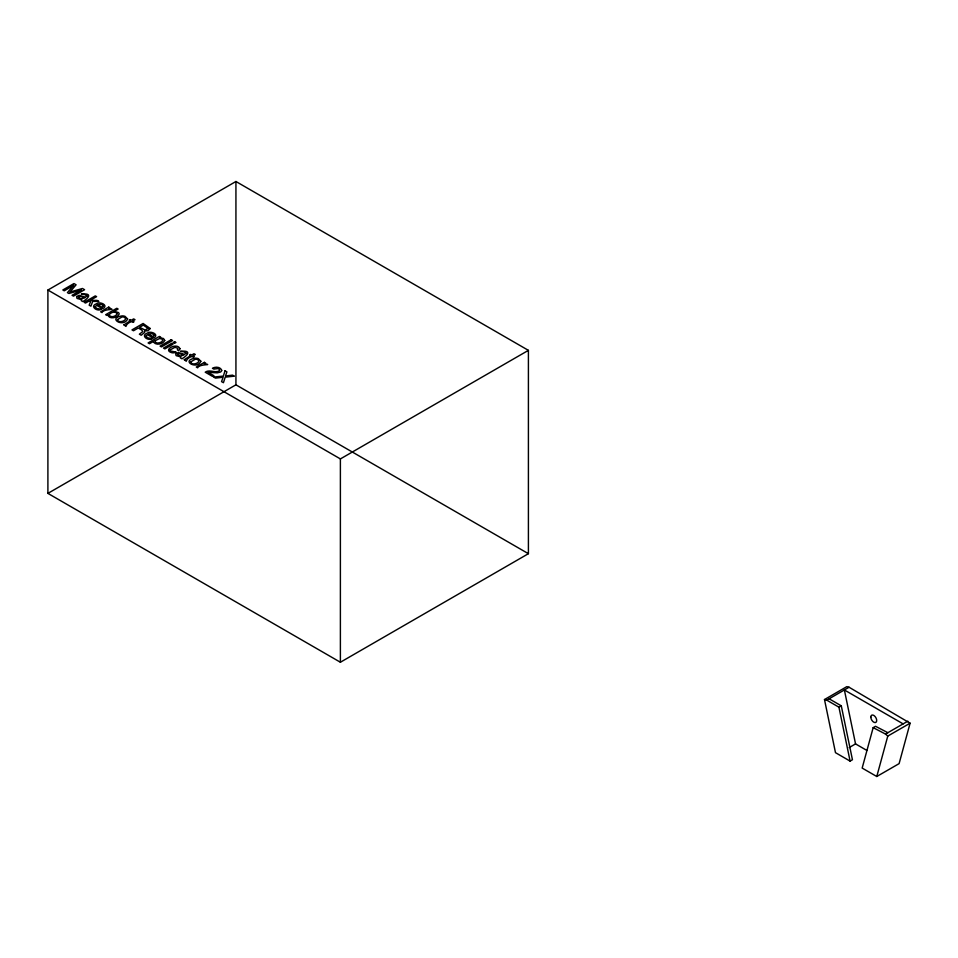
<?xml version="1.0" encoding="UTF-8"?>
<svg xmlns="http://www.w3.org/2000/svg" width="958" height="958" viewBox="0 0 958 958"><rect width="100%" height="100%" fill="white"/><g stroke="black" fill="none" stroke-linecap="round" stroke-linejoin="round"><path stroke-width="1.44" d="M887.862 732.702L875.516 726.284L873.169 727.649L862.164 768.077L876.774 776.507L899.107 763.622L910.1 723.194L849.075 687.245L846.812 686.646L824.491 699.544L835.484 752.665L850.093 761.107L852.44 759.742L841.28 705.818L829.101 698.789M876.774 776.507L887.779 736.079L910.1 723.194M47.9 290.046L235.931 181.493L528.409 350.353L528.409 553.688L340.389 662.241L47.9 493.382L47.9 290.046L340.389 458.918L528.409 350.353M47.9 493.382L235.931 384.817L528.409 553.688M824.491 699.544L826.754 700.142L849.075 687.245M826.754 700.142L838.933 707.172L841.28 705.818M849.183 747.575L855.542 743.899L866.846 750.425M873.169 727.649L885.503 734.056L907.837 721.17M903.131 723.889L844.381 689.964L855.542 743.899M885.503 734.056L887.779 736.079M838.933 707.172L850.093 761.107M340.389 458.918L340.389 662.241M235.931 181.493L235.931 384.817M179.972 348.748L178.715 350.676L177.386 349.909L177.889 348.329L174.943 347.311L170.117 349.886A2.359 1.365 0 0 0 170.452 350.975L176.2 352.125L174.404 352.7A3.94 2.275 0 0 1 171.901 352.736C161.962 350.017 177.338 341.994 179.972 348.748M123.965 324.87L125.941 326.415C126.468 324.918 127.51 322.846 131.641 321.637L132.934 322.379L134.048 321.744L132.755 320.99L135.018 319.685L133.641 318.894L131.378 320.2L130.276 319.565L129.162 320.2L130.264 320.834L123.965 324.87M184.295 359.693L186.259 361.25C186.786 359.741 187.828 357.681 191.959 356.46L193.253 357.202L194.366 356.568L193.073 355.813L195.336 354.508L193.959 353.718L191.696 355.023L190.606 354.388L189.492 355.035L190.582 355.669L184.295 359.693M95.201 306.776L96.686 308.452L101.344 309.278C97.201 312.069 89.393 306.153 96.411 303.794C99.931 300.896 109.344 305.602 102.542 308.727L96.59 305.303L95.201 306.776M146.035 336.126L147.532 337.803L152.19 338.641C148.047 341.431 140.239 335.504 147.257 333.144C150.777 330.247 160.178 334.953 153.376 338.078L147.436 334.653L146.035 336.126M86.998 296.046L85.37 297.172L79.143 295.315L76.58 296.549L77.011 298.429L81.765 299.674L81.286 300.692L82.843 301.578C87.98 298.585 93.489 292.789 81.262 294.118L84.843 294.597L86.998 296.046M186.103 353.251L184.475 354.388L178.248 352.532L175.685 353.765L176.104 355.646L180.87 356.891L180.391 357.909L181.948 358.795C187.085 355.801 192.594 350.005 180.367 351.335L183.948 351.814L186.103 353.251M117.535 319.553C117.966 324.307 129.45 319.864 124.121 317.182A2.623 1.509 0 0 0 121.989 316.978L117.535 319.553M190.786 361.849C191.217 366.603 202.689 362.148 197.372 359.466A2.623 1.509 0 0 0 195.24 359.274L190.786 361.849M150.226 328.522L147.903 330.761L144.682 330.929L144.658 332.378L141.209 335.24L139.365 334.174L142.862 331.552L141.676 329.995L138.251 328.019L133.485 330.773L131.976 329.899L143.101 323.481L150.226 328.522M117.163 313.697C116.122 316.403 111.176 317.984 109.236 315.29L109.212 314.799C110.565 312.272 115.535 310.811 117.163 313.697M107.943 314.835C108.769 319.673 117.606 317.96 119.127 314.08A4.323 2.503 0 0 0 118.361 312.512L114.098 311.35L118.133 309.027L116.804 308.26L105.643 314.703L106.901 315.433L107.943 314.835M127.594 318.942C123.845 328.031 106.937 318.212 121.989 315.901A4.73 2.73 0 0 1 125.079 316.38L127.594 318.942M200.845 361.238C197.097 370.327 180.188 360.507 195.24 358.196A4.73 2.73 0 0 1 198.33 358.663L200.845 361.238M78.376 297.076L80.7 298.896L84.747 297.866L80.556 296.417L78.376 297.076M177.481 354.292L179.805 356.113L183.852 355.083L179.661 353.634L177.481 354.292M103.356 305.818L102.219 307.29L97.716 304.692L101.332 304.201L103.356 305.818M154.19 335.168L153.064 336.653L148.55 334.043L152.166 333.564L154.19 335.168M148.107 328.438L145.089 330.031L139.509 327.289L143.305 325.097L148.107 328.438M221.705 370.315L221.573 370.83A4.634 2.67 0 0 1 220.328 372.099L217.191 372.854L208.006 372.315L213.933 375.74L212.64 376.482L205.204 372.183C209.61 368.95 215.227 373.572 219.466 370.698L219.454 369.453L218.029 368.543L213.85 369.093L212.46 368.291C215.239 366.483 220.615 366.77 221.705 370.315M164.752 340.461C163.016 344.185 156.382 345.682 153.627 342.257L153.591 341.335L149.46 343.73L148.095 342.94L159.399 336.414L160.716 337.18L159.651 337.803L163.471 338.497L164.752 340.461M225.034 370.782L223.346 376.075L213.658 377.057L215.478 378.111L223.13 377.248L221.549 381.619L223.43 382.697L225.214 377.153L234.363 376.171L232.566 375.141L225.501 375.967L226.914 371.872L225.034 370.782M92.698 301.375L90.902 306.189L89.166 305.183L90.723 301.363L88.543 301.315L85.49 303.063L84.184 302.309L95.309 295.89L96.614 296.645L90.16 300.381L97.105 300.405L98.842 301.411L92.698 301.375M155.088 340.737C154.825 344.569 161.758 343.096 162.824 340.377L161.962 339.012L159.543 338.533L155.088 340.737M73.598 285.376L67.419 292.633L68.904 293.495L81.466 289.903L72.054 295.303L73.479 296.13L84.603 289.711L82.472 288.478L69.898 292.07L76.101 284.801L73.946 283.556L62.821 289.975L64.258 290.813L73.598 285.376M108.733 307.123L100.626 311.805L101.991 312.595C103.404 308.452 118.684 310.033 108.625 308.68L110.026 307.877L108.733 307.123M171.219 339.719L160.094 346.137L161.459 346.928L172.572 340.497L171.219 339.719M171.566 343.443L163.495 348.101L164.884 348.904L172.955 344.245L171.566 343.443M174.619 341.683L173.075 342.569L174.464 343.371L176.009 342.485L174.619 341.683M204.389 362.352L196.282 367.034L197.647 367.824C199.06 363.681 214.341 365.249 204.282 363.908L205.683 363.094L204.389 362.352M870.822 717.099A4.155 2.395 60 0 0 875.229 722.583A4.155 2.395 60 0 0 875.229 716.704A4.155 2.395 60 0 0 870.822 717.099"/></g></svg>
